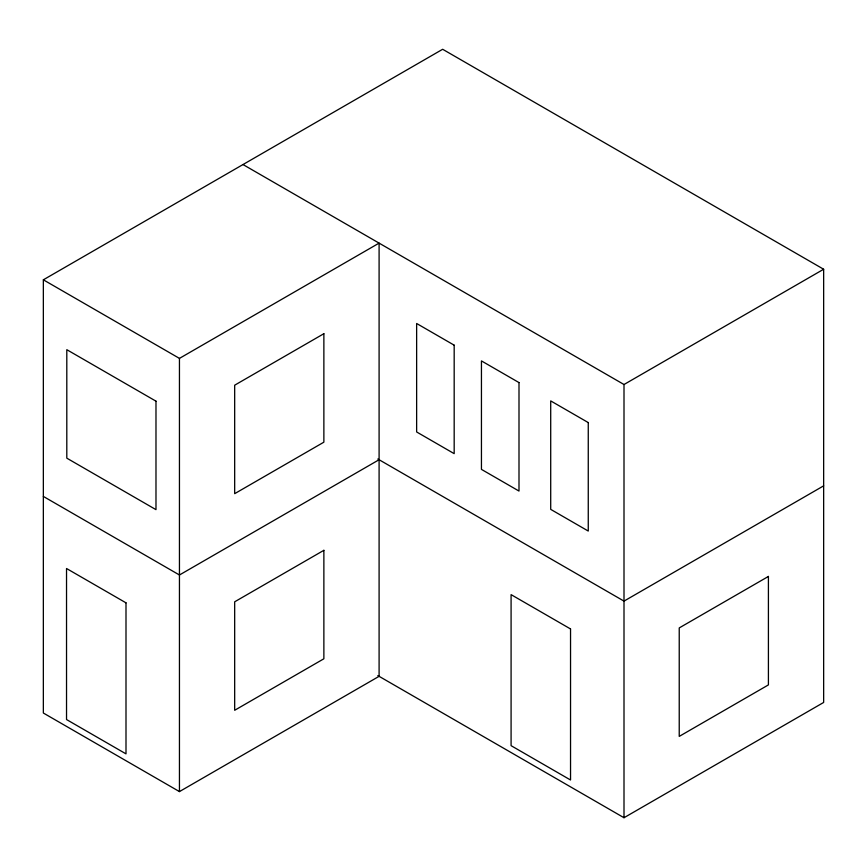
<?xml version="1.0" encoding="UTF-8"?>
<svg xmlns="http://www.w3.org/2000/svg" width="867" height="867" viewBox="0 0 867 867"><rect width="100%" height="100%" fill="white"/><g stroke="black" fill="none" stroke-linecap="round" stroke-linejoin="round"><path stroke-width="1.3" d="M43.35 279.813L179.447 358.385L379.096 243.118L379.096 676.325L179.447 791.593L43.35 713.021L43.35 279.813L442.658 49.278L823.65 269.247L823.65 702.454L624.002 817.722L377.817 675.588M379.096 459.727L179.447 574.994L43.35 496.423M242.998 164.546L624.002 384.514L823.65 269.247M823.65 485.845L624.002 601.113L377.817 458.99M624.002 384.514L624.002 817.722M179.447 358.385L179.447 791.593M323.868 333.708L234.675 385.197L234.675 493.67L323.868 442.181L323.868 333.708M323.868 550.317L234.675 601.806L234.675 710.279L323.868 658.79L323.868 550.317M768.411 576.436L679.229 627.925L679.229 736.397L768.411 684.908L768.411 576.436M454.178 345.174L416.637 323.489L416.637 431.961L454.178 453.647L454.178 345.174M518.997 382.585L481.445 360.91L481.445 469.383L518.997 491.058L518.997 382.585M588.26 422.576L550.708 400.901L550.708 509.373L588.26 531.048L588.26 422.576M570.54 628.954L511.086 594.632L511.086 745.663L570.54 779.997L570.54 628.954M155.984 401.172L66.802 349.683L66.802 458.155L155.984 509.644L155.984 401.172M125.997 602.836L66.531 568.503L66.531 719.545L125.997 753.867L125.997 602.836"/></g></svg>
